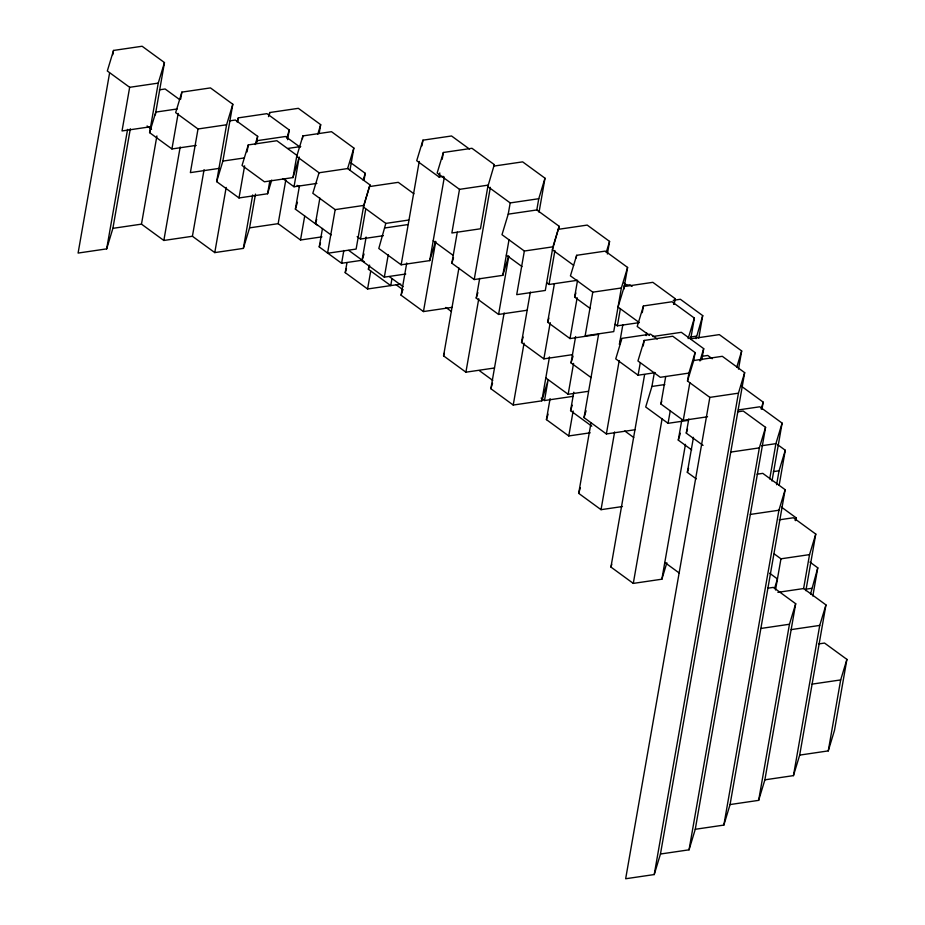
<?xml version="1.0" encoding="UTF-8"?>
<svg xmlns="http://www.w3.org/2000/svg" width="925" height="925" viewBox="0 0 925 925"><rect width="100%" height="100%" fill="white"/><g stroke="black" fill="none" stroke-linecap="round" stroke-linejoin="round"><path stroke-width="1.39" d="M109.566 73.121L78.093 253.068L106.676 248.871L112.896 228.336L130.321 128.76M112.792 54.702L113.532 50.447L142.115 46.25L164.465 62.576L155.331 114.862M113.532 50.447L107.312 70.982L129.662 87.308L122.031 130.945L150.613 126.748M106.676 248.871L127.581 129.373M196.227 145.387L171.934 148.96L149.584 132.633L158.244 83.111L164.465 62.576M255.485 194.111L249.577 227.862L243.356 248.397L214.773 252.594L192.412 236.268L163.841 240.465L141.479 224.139L156.903 135.94M171.934 148.96L178.155 113.428M180.641 99.218L181.878 92.118L210.461 87.91L232.811 104.248L222.879 161.089L216.647 181.624L239.008 197.95L267.579 193.753L271.73 180.063M163.841 240.465L180.19 146.959M181.878 92.118L175.657 112.642L198.008 128.98L190.377 172.617L218.959 168.419M192.412 236.268L204.067 169.68M216.647 181.624L226.59 124.771L232.811 104.248M214.773 252.594L226.174 187.428M237.702 121.476L238.338 117.868L266.92 113.659L289.271 129.997L287.582 139.687M239.008 197.95L244.616 165.852M247.056 151.897L248.282 144.924L276.864 140.727L296.983 155.423M256.433 143.502L257.682 136.357L235.32 120.03L229.608 120.874M243.356 248.397L252.698 194.944M269.256 115.336L269.753 112.526L298.336 108.329L320.686 124.655L319.217 133.084M267.579 193.753L269.742 181.404M321.946 236.846L300.509 240.003L278.159 223.665L285.79 180.063M248.282 144.924L242.049 165.448L264.411 181.786L292.994 177.577L296.694 156.429L302.914 135.906L331.497 131.697L353.847 148.035L349.962 170.258M316.882 183.404L294.023 186.769L299.214 157.053L292.994 177.577M302.417 138.727L302.914 135.906M317.726 225.48L295.376 209.154L299.469 185.74M300.509 240.003L304.695 216.068M331.081 234.95L315.437 223.526L319.877 198.1M361.606 260.33L341.603 263.267L319.241 246.94L322.478 228.463M319.044 172.767L312.823 193.29L335.174 209.628L327.542 253.265L356.125 249.068L363.756 205.419L369.977 184.896L347.627 168.558L319.044 172.767L296.694 156.429M341.603 263.267L343.834 250.513M400.745 284.137L367.583 288.993L345.222 272.655L346.944 262.85M364.011 180.34L365.236 173.31L350.702 162.696M383.366 235.69L360.507 239.055L365.722 209.247M408.688 220.046L385.817 223.399L363.467 207.073L369.977 184.896M405.763 274.008L384.326 277.153L361.964 260.827L366.127 237.054M391.969 278.633L390.743 285.617L368.393 269.279L369.063 265.452M367.583 288.993L370.74 270.956M435.548 241.437L429.732 260.607L401.161 264.804L378.799 248.478L385.817 223.399M384.326 277.153L388.269 254.595M401.161 264.804L419.233 161.424M421.962 145.838L422.956 140.172L451.539 135.975L469.414 149.041M452.036 307.366L423.453 311.563L401.103 295.237L406.746 262.989M443.376 176.409L439.086 177.033L439.803 172.94M442.185 159.308L443.376 152.486L471.958 148.289L494.308 164.615L494.066 166.061L522.637 161.863L544.998 178.19L539.044 212.195M429.732 260.607L444.347 177.057M423.453 311.563L435.721 241.471M459.505 189.347L451.874 232.984L480.457 228.787L488.088 185.139L459.505 189.347L437.155 173.01L443.376 152.486M508.6 256.179L502.795 275.338L474.213 279.547L451.863 263.209L457.285 232.14M494.493 367.988L465.911 372.185L443.561 355.859L458.916 268.042M474.213 279.547L490.342 187.336M527.169 310.245L498.587 314.442L476.236 298.116L479.693 278.344M465.911 372.185L478.757 298.763M508.218 214.161L536.801 209.963L559.163 226.29L552.93 246.825L524.348 251.022L501.998 234.696L508.218 214.161L510.195 202.922L487.833 186.584L494.308 164.615M502.795 275.338L509.051 239.575M498.587 314.442L508.773 256.225M573.072 396.339L544.49 400.537L548.028 380.325L541.796 400.849L513.225 405.046L490.863 388.72L504.125 312.916M524.348 251.022L516.717 294.659L545.299 290.462L552.93 246.825M536.801 209.963L538.766 198.713L544.998 178.19M572.459 354.657L543.877 358.865L521.527 342.528L530.349 292.034M513.225 405.046L524.059 343.117M590.266 308.522L574.622 297.098L577.558 280.275L548.988 284.484L554.919 250.513M573.65 265.325L552.41 249.819L559.163 226.29M634.955 429.755L606.372 433.952L584.022 417.626L598.579 334.364L570.008 338.573L547.646 322.235L554.306 284.172M543.877 358.865L550.213 322.617M541.796 400.849L549.473 356.969M590.208 432.808L568.771 435.953L546.421 419.626L550.086 398.64M576.183 258.017L576.657 255.312L605.239 251.114L627.601 267.441L623.762 289.34M570.008 338.573L577.154 297.7M591.133 377.608L571.014 362.912L575.627 336.538M588.173 391.333L568.158 394.281L573.558 363.421M591.803 426.194L570.563 410.677L573.801 392.165M576.657 255.312L570.436 275.847L592.786 292.173L585.155 335.81L613.737 331.613L621.369 287.976L627.601 267.441M568.771 435.953L573.142 410.978M607.367 254.005L609.575 241.413L587.213 225.087L558.631 229.284M622.467 506.53L601.03 509.675L578.68 493.349L591.052 422.609M638.817 322.686L617.38 325.831L620.328 308.985M622.849 324.698L619.403 344.401L621.068 338.932M606.372 433.952L619.207 360.565M601.03 509.675L614.628 431.952M642.262 312.662L643.442 305.955L672.013 301.758L694.374 318.084L690.744 338.816L719.326 334.619L741.677 350.945L738.508 369.098M655.247 372.683L638.088 375.203L640.285 362.692M643.199 346.008L644.17 340.446L672.753 336.238L695.114 352.575L693.715 360.519L687.495 381.042L709.845 397.38L738.428 393.171L744.66 372.648L722.298 356.31L693.715 360.519M646.159 335.602L646.644 332.803M666.856 562.77L661.872 579.2L633.29 583.398L610.939 567.071L644.586 374.717M688.073 420.378L668.058 423.315L645.708 406.988L651.928 386.453L654.391 372.37M674.221 304.209L675.192 298.659L652.842 282.333L624.259 286.53L618.027 307.054L639.268 322.571M707.544 416.782L683.251 420.355L660.901 404.017L665.711 376.51M633.29 583.398L662.127 418.562M668.058 423.315L670.29 410.584M687.495 381.042L688.882 373.099L695.114 352.575M691.703 449.932L678.291 440.127L681.771 420.239M696.039 338.689L702.711 315.61L680.361 299.272L673.215 300.324M683.251 420.355L689.83 382.777M698.78 338.111L702.711 315.61M703.058 445.387L686.281 433.143L688.767 418.967M661.872 579.2L685.46 444.347M701.728 359.917L703.705 348.656L681.343 332.318L652.761 336.515M696.271 478.884L687.333 472.351L693.461 437.328M709.845 397.38L625.658 878.75L654.229 874.553L660.462 854.018L744.66 372.648M654.229 874.553L738.428 393.171M761.98 409.151L763.206 402.144L740.856 385.817M660.462 854.018L689.044 849.821L759.344 447.885L765.565 427.35L743.214 411.024L737.503 411.856M689.044 849.821L695.265 829.286L765.565 427.35M769.716 478.953L775.89 443.653L782.111 423.118L759.76 406.792L738.323 409.937M771.993 481.012L782.111 423.118M776.607 484.712L779.047 470.79L785.279 450.255L777.451 444.543M779.128 485.405L785.279 450.255M695.265 829.286L723.847 825.088L778.919 510.23L785.14 489.695L762.79 473.369L757.078 474.201M723.847 825.088L730.068 804.553L785.14 489.695M775.508 589.988L780.954 558.816L774.248 553.913M795.546 520.578L796.043 517.757L781.509 507.143M730.068 804.553L758.65 800.356L789.453 624.248L795.685 603.724L773.323 587.398L767.611 588.231M758.65 800.356L764.882 779.833L795.685 603.724M764.882 779.833L793.453 775.624L799.686 755.101L825.956 604.892L803.605 588.554L809.537 554.618L815.769 534.083L793.407 517.757L779.116 519.85M805.872 590.67L815.769 534.083M810.554 593.989L817.769 567.823L809.942 562.099M812.832 596.024L817.769 567.823M793.453 775.624L819.735 625.416L825.956 604.892M799.686 755.101L828.268 750.892L840.675 679.921L846.907 659.386L824.545 643.06L818.833 643.904M846.907 659.386L834.489 730.368L828.268 750.892M149.584 132.633L155.805 112.098L177.242 108.953M237.089 121.973L238.338 117.868M255.184 144.566L257.682 136.357M256.098 143.433L256.919 140.692L285.501 136.495L300.035 147.11M268.504 116.631L269.753 112.526M286.785 138.207L289.271 129.997M317.784 134.241L320.686 124.655M295.376 209.154L297.445 202.309M315.437 223.526L316.685 219.41M319.241 246.94L320.489 242.836M347.627 168.558L353.847 148.035M363.167 180.155L365.236 173.31M345.222 272.655L346.47 268.551M361.964 260.827L364.045 253.982M368.393 269.279L369.642 265.174M422.956 140.172L416.724 160.707L439.086 177.033M401.103 295.237L402.757 289.768M451.863 263.209L453.516 257.74M443.561 355.859L444.382 353.119M476.236 298.116L477.89 292.635M490.863 388.72L492.528 383.251M521.527 342.528L523.18 337.058M547.646 322.235L548.895 318.131M574.622 297.098L575.87 292.994M546.421 419.626L548.086 414.157M571.014 362.912L573.084 356.067M606.257 252.363L609.575 241.413M570.563 410.677L572.228 405.208M584.022 417.626L586.092 410.781M578.68 493.349L580.345 487.868M643.442 305.955L637.209 326.479L649.512 335.463M644.17 340.446L637.949 360.97L660.3 377.296L688.882 373.099M673.539 304.128L675.192 298.659M610.939 567.071L611.772 564.331M660.901 404.017L661.733 401.288M688.142 338.608L694.374 318.084M699.959 360.97L703.705 348.656M678.291 440.127L680.372 433.282M686.281 433.143L687.529 429.038M687.333 472.351L688.582 468.235M736.705 367.375L741.677 350.945M761.136 408.989L763.206 402.144M774.537 588.508L777.439 578.934L769.612 573.222M795.211 520.498L796.043 517.757M129.662 87.308L158.244 83.111M159.401 89.829L165.124 88.985L179.647 99.599M198.008 128.98L226.59 124.771M287.895 148.439L300.752 146.543M222.879 161.089L244.304 157.944M369.688 186.538L398.27 182.341L413.914 193.776M112.896 228.336L141.479 224.139M335.174 209.628L363.756 205.419M249.577 227.862L278.159 223.665M510.195 202.922L538.766 198.713M385.031 227.943L407.89 224.578M624.121 285.617L629.832 284.773L632.064 286.403M592.786 292.173L621.369 287.976M690.767 336.978L696.49 336.133M702.063 356.298L707.775 355.454L712.25 358.727M651.928 386.453L664.798 384.557M761.599 445.757L775.89 443.653M730.762 452.082L759.344 447.885M773.335 471.623L779.047 470.79M750.337 514.427L778.919 510.23M780.954 558.816L809.537 554.618M777.879 592.335L803.605 588.554M805.825 589.19L811.537 588.346M760.87 628.457L789.453 624.248M791.153 629.613L819.735 625.416M812.104 684.118L840.675 679.921M623.959 282.981L627.312 285.432M657.247 339.047L650.541 334.145L621.958 338.353L615.738 358.877L638.088 375.203M615.148 324.201L617.38 325.831M546.744 282.842L548.988 284.484M506.333 255.115L521.977 266.55M433.201 240.789L453.319 255.497M297.122 185.358L299.365 186.989M282.842 178.594L294.023 186.769M624.768 430.981L633.718 437.513M357.154 236.603L360.507 239.055M545.808 377.943L568.158 394.281M445.838 307.424L451.423 311.505M389.645 276.841L403.057 286.646M396.166 284.784L402.872 289.687M348.771 250.421L364.427 261.856M541.137 398.097L544.49 400.537M147.075 125.973L151.55 129.234M479.358 370.636L492.771 380.429M664.798 562.481L679.332 573.095"/></g></svg>
